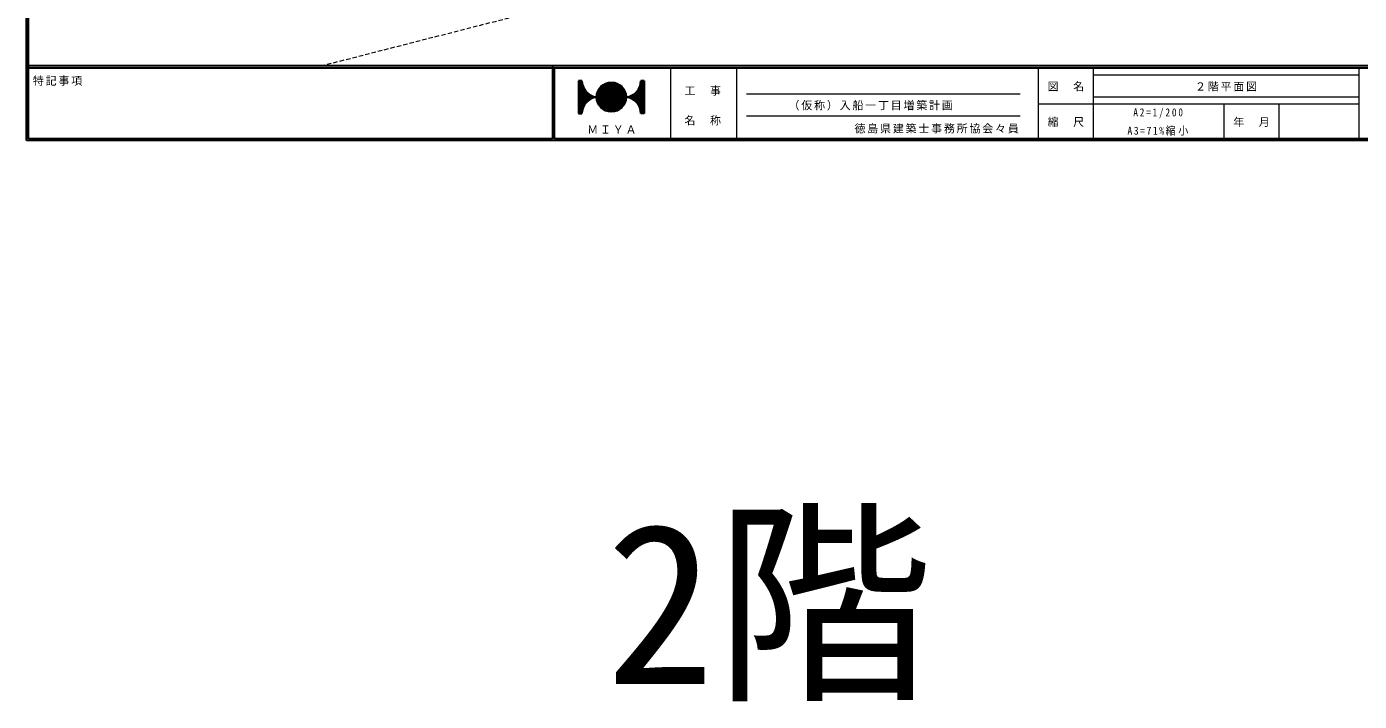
# Model space of a CAD drawing. Units: millimetres at full size; details may follow other scales. Extents: x -443943 to 462275, y -43546 to 79452.
# Drawn here: x -223746 to -187132, y -38479 to -19952 of the extents above; entities that cross this region are included whole.
import ezdxf
from ezdxf.enums import TextEntityAlignment as Align

# ---------------------------------------------------------------- set-up
doc = ezdxf.new("R2010")
doc.units = ezdxf.units.MM
doc.header["$LTSCALE"] = 100
doc.linetypes.add('DASHED1', pattern=[1.8, 1.2, -0.6])
doc.layers.add('4-1_通り芯', color=4, linetype='Continuous', lineweight=9)
doc.layers.add('4-B_E-PANL', color=1, linetype='Continuous', lineweight=18)
doc.styles.add('ＭＳ ゴシック', font='')
doc.styles.get('ＭＳ ゴシック').set_extended_font_data('MS Gothic')

msp = doc.modelspace()

# ---------------------------------------------------------------- linework, layer by layer
at = {"layer": '4-1_通り芯', "color": 5, "lineweight": 30}
for p, q in [((-223746.1, -23080.8), (-223746.1, 16273.1)), ((-223696.1, -23030.8), (-223696.1, 16223.1)), ((-168396.1, -21030.8), (-223696.1, -21030.8)), ((-223696.1, -21080.8), (-168396.1, -21080.8)), ((-209296.1, -21030.8), (-209296.1, -23030.8)), ((-209246.1, -23030.8), (-209246.1, -21080.8)), ((-208581.1, -21461), (-208556, -21435.9)), ((-208505.1, -21435.9), (-208581.1, -21511.9)), ((-208581.1, -21435.9), (-208581.1, -22335.9)), ((-208491.1, -21435.9), (-208581.1, -21435.9)), ((-208581.1, -21562.8), (-208489.3, -21471.1)), ((-208483.2, -21515.8), (-208581.1, -21613.7)), ((-208581.1, -21664.7), (-208473.4, -21557)), ((-208460.6, -21595.1), (-208581.1, -21715.6)), ((-207684.6, -21480.9), (-208086.1, -21882.4)), ((-208083.6, -21930.8), (-207636.2, -21483.4)), ((-208081.8, -21827.2), (-207739.8, -21485.2)), ((-207592.5, -21490.7), (-208076.3, -21974.5)), ((-207806.2, -21500.7), (-208066.3, -21760.8)), ((-208065.2, -22014.3), (-207552.7, -21501.8)), ((-207516.1, -21516.1), (-208050.9, -22050.9)), ((-208033.9, -22084.8), (-207482.2, -21533.1)), ((-208018.9, -21662.4), (-207904.6, -21548.2)), ((-207450.9, -21552.7), (-208014.3, -22116.1)), ((-207992.3, -22145.1), (-207422, -21574.7)), ((-207395.3, -21598.9), (-207968.1, -22171.7)), ((-207154, -21917.7), (-206781.1, -21544.8)), ((-206781.1, -21595.7), (-207119.2, -21933.8)), ((-206781.1, -21493.8), (-206916, -21628.7)), ((-206886.3, -21548.2), (-206781.1, -21442.9)), ((-206825, -21435.9), (-206874.3, -21485.2)), ((-206781.1, -21435.9), (-206871.1, -21435.9)), ((-206781.1, -21435.9), (-206781.1, -22335.9)), ((-208581.1, -21766.5), (-208445.3, -21630.7)), ((-208427.5, -21663.8), (-208581.1, -21817.4)), ((-208581.1, -21868.3), (-208407.5, -21694.7)), ((-208385.4, -21723.6), (-208581.1, -21919.2)), ((-208581.1, -21970.1), (-208361.3, -21750.4)), ((-208335.2, -21775.2), (-208581.1, -22021)), ((-208581.1, -22071.9), (-208307.1, -21798)), ((-208276.9, -21818.7), (-208581.1, -22122.9)), ((-208244.6, -21837.2), (-208581.1, -22173.8)), ((-208581.1, -22224.7), (-208209.9, -21853.5)), ((-208172.7, -21867.2), (-208235.5, -21930)), ((-208132.6, -21878), (-208153.6, -21899)), ((-208089.2, -21885.5), (-208090.1, -21886.4)), ((-207941.5, -22196.1), (-207370.9, -21625.5)), ((-207348.9, -21654.3), (-207912.7, -22218.2)), ((-207881.5, -22237.9), (-207329.2, -21685.5)), ((-207312, -21719.2), (-207847.7, -22255)), ((-207811.2, -22269.4), (-207297.6, -21755.8)), ((-207286.3, -21795.4), (-207771.6, -22280.7)), ((-207728.2, -22288.2), (-207278.8, -21838.9)), ((-207276.1, -21887), (-207680, -22290.9)), ((-207280, -21941.8), (-207625.2, -22287.1)), ((-207275.1, -21886), (-207274.9, -21885.8)), ((-207211.9, -21873.7), (-207231.5, -21893.4)), ((-207131.3, -21844.1), (-207191.3, -21904.1)), ((-207086.8, -21952.2), (-206781.1, -21646.6)), ((-206781.1, -21697.5), (-207056.5, -21972.9)), ((-207028.2, -21995.6), (-206781.1, -21748.4)), ((-206781.1, -21799.3), (-207002, -22020.3)), ((-206977.8, -22047), (-206781.1, -21850.2)), ((-206781.1, -21901.1), (-206955.7, -22075.7)), ((-206935.6, -22106.5), (-206781.1, -21952.1)), ((-208581.1, -22275.6), (-208443.9, -22138.4)), ((-208475, -22220.4), (-208581.1, -22326.5)), ((-208539.6, -22335.9), (-208487.5, -22283.9)), ((-207559.5, -22272.2), (-207294.8, -22007.5)), ((-207338.9, -22102.6), (-207464.4, -22228.1)), ((-206781.1, -22003), (-206917.7, -22139.6)), ((-206902.2, -22175), (-206781.1, -22053.9)), ((-206781.1, -22104.8), (-206889.3, -22213)), ((-206879.4, -22254), (-206781.1, -22155.7)), ((-206781.1, -22206.6), (-206873, -22298.5)), ((-206859.5, -22335.9), (-206781.1, -22257.5)), ((-206781.1, -22308.4), (-206808.6, -22335.9)), ((-208581.1, -22335.9), (-208491.1, -22335.9)), ((-206781.1, -22335.9), (-206871.1, -22335.9)), ((-209296.1, -23030.8), (-223696.1, -23030.8)), ((-168396.1, -23030.8), (-209246.1, -23030.8)), ((-168346.1, -23080.8), (-223746.1, -23080.8))]:
    msp.add_line(p, q, dxfattribs=at)
at = {"layer": '4-1_通り芯', "color": 7, "lineweight": 15}
for p, q in [((-206046.1, -23030.8), (-206046.1, -21080.8)), ((-204246.1, -21080.8), (-204246.1, -23030.8)), ((-195946.1, -23030.8), (-195946.1, -21080.8)), ((-194446.1, -21080.8), (-194446.1, -23030.8)), ((-187146.1, -21080.8), (-187146.1, -23030.8)), ((-187146.1, -21280.8), (-194446.1, -21280.8)), ((-196453.5, -21803.2), (-203973.9, -21803.2)), ((-194446.1, -21880.8), (-187146.1, -21880.8)), ((-187146.1, -22080.8), (-195946.1, -22080.8)), ((-190846.1, -23030.8), (-190846.1, -22080.8)), ((-189346.1, -22080.8), (-189346.1, -23030.8)), ((-203973.9, -22403.1), (-196453.5, -22403.1))]:
    msp.add_line(p, q, dxfattribs=at)
at = {"layer": '4-1_通り芯', "color": 5, "lineweight": 30}
msp.add_circle((-207681.1, -21885.9), 405, dxfattribs=at)
for centre, start, end in [((-208033, -21430.9), 180.63191, 263.3425), ((-207329.2, -21430.9), 276.6575, 359.3681), ((-208033, -22341), 96.65749, 179.36809), ((-207329.2, -22341), 0.63191, 83.3425)]:
    msp.add_arc(centre, 458.1, start, end, dxfattribs=at)
at = {"layer": '4-B_E-PANL', "color": 4, "linetype": 'DASHED1', "lineweight": 9}
msp.add_line((-215666.7, -21030.8), (-174592.7, -10524.5), dxfattribs=at)

# ---------------------------------------------------------------- texts
at = {"layer": '4-1_通り芯', "color": 7, "style": 'ＭＳ ゴシック'}
msp.add_text('2階', height=4399, dxfattribs=at).set_placement((-207837.6, -39319.1), align=Align.BOTTOM_LEFT)
at = {"layer": '4-1_通り芯', "color": 7, "char_height": 219.9, "attachment_point": 7, "style": 'ＭＳ ゴシック'}
for s, insert in [('\\T1.17;特記事項', (-223574.5, -21574.2)), ('\\T1.17;工\u3000事', (-205673.1, -21846.6)), ('\\T1.17;図\u3000名', (-195696.1, -21730.8)), ('\\T1.17;２階平面図', (-191646.1, -21730.8)), ('\\T1.17;（仮称）入船一丁目増築計画', (-202813.7, -22253.1)), ('\\T1.39;\\W0.85;A2=1/200', (-193342.6, -22468.3)), ('\\T1.17;ＭＩＹＡ', (-208344.5, -22891)), ('\\T1.17;名\u3000称', (-205673.1, -22665.1)), ('\\T1.17;徳島県建築士事務所協会々員', (-201001.2, -22885.5)), ('\\T1.17;縮\u3000尺', (-195696.1, -22705.8)), ('\\T1.3;\\W0.9;A3=71%縮小', (-193505.1, -22943.3)), ('\\T1.17;年\u3000月', (-190596.1, -22705.8))]:
    msp.add_mtext(s, dxfattribs=dict(at, insert=insert))

doc.saveas('drawing.dxf')
